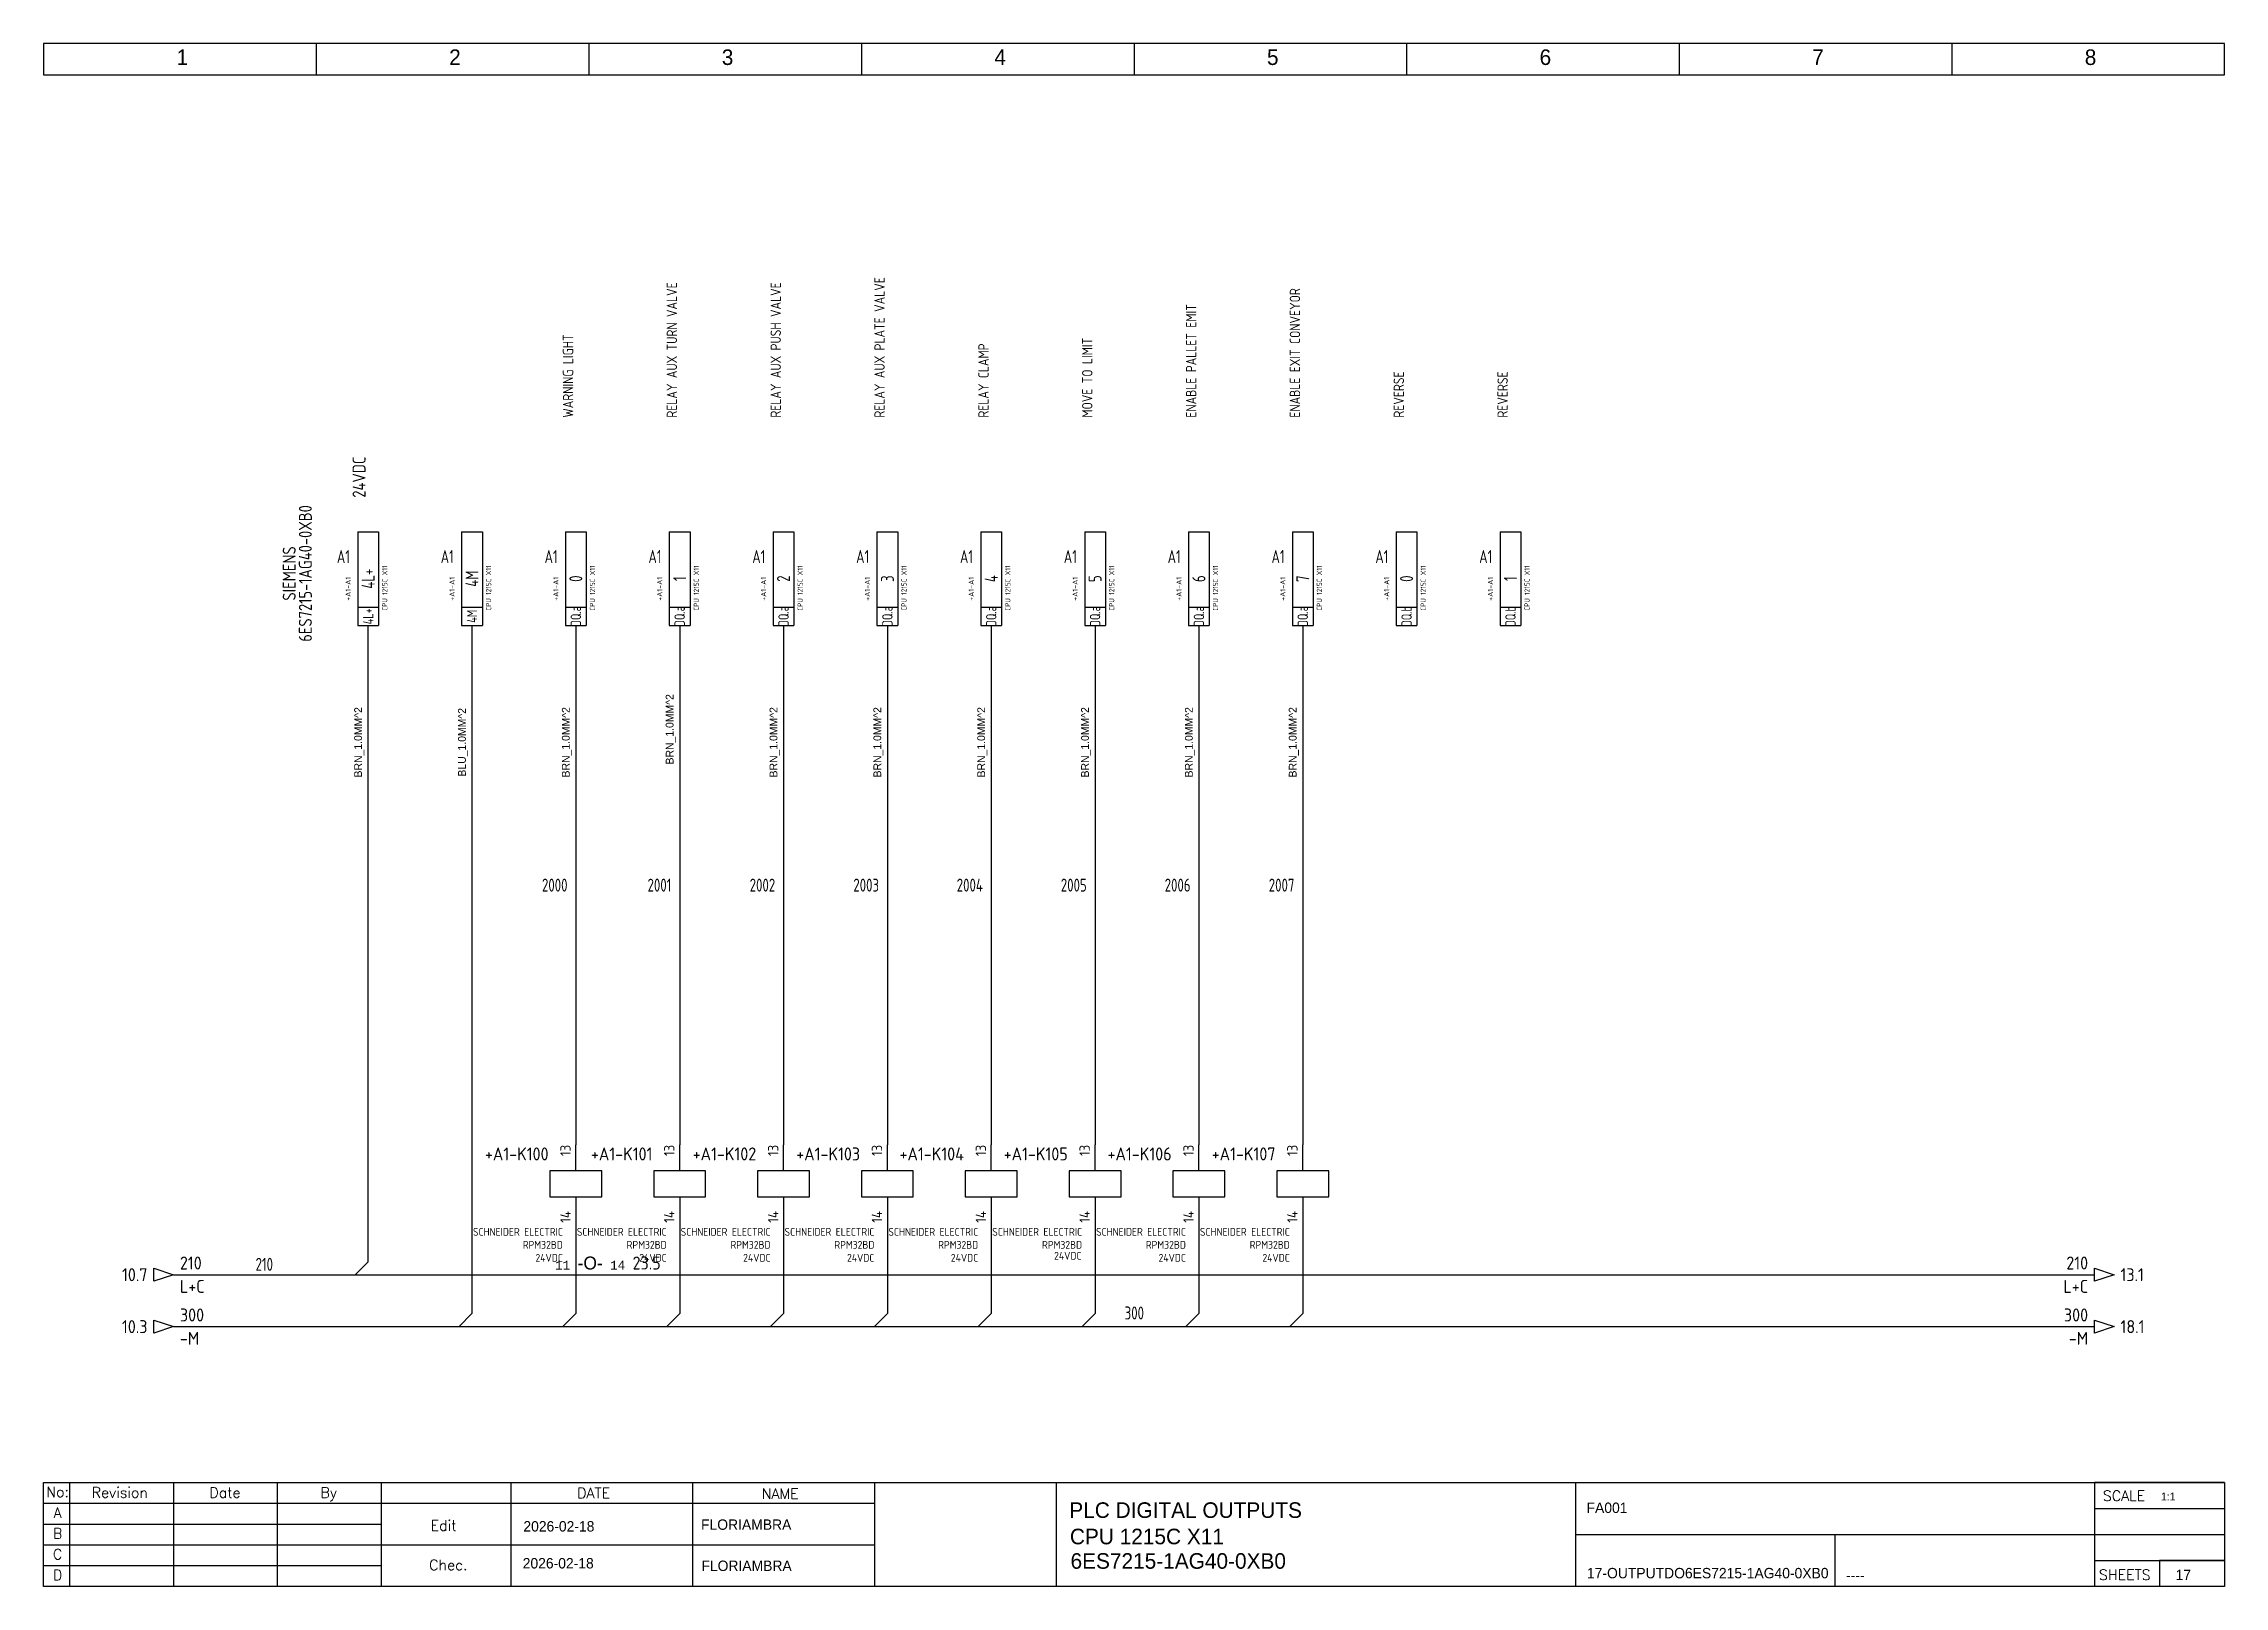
# Model space of a CAD drawing. Header units: millimetres. Extents: x 0 to 420, y 0 to 297.
import ezdxf
from ezdxf.enums import TextEntityAlignment as Align

# ---------------------------------------------------------------- set-up
doc = ezdxf.new("R2010")
doc.units = ezdxf.units.MM
doc.header["$LTSCALE"] = 6
for name, color, linetype in [('025', 1, 'Continuous'), ('05', 6, 'Continuous'), ('BLU_1.0mm^2', 5, 'Continuous'), ('BRN_1.0mm^2', 14, 'Continuous'), ('DESC', 1, 'Continuous'), ('DESCCHILD', 20, 'Continuous'), ('LOC', 8, 'Continuous'), ('MISC', 2, 'Continuous'), ('RED_2.5mm^2', 1, 'Continuous'), ('SYMS', 7, 'Continuous'), ('TAGS', 51, 'Continuous'), ('TERMS', 4, 'Continuous'), ('WIRENO', 70, 'Continuous'), ('WIREREF', 61, 'Continuous'), ('WIREREF_DEST', 61, 'Continuous'), ('XREF', 7, 'Continuous')]:
    doc.layers.add(name, color=color, linetype=linetype)
doc.styles.add('WD', font='romans.shx')
doc.styles.add('WD_IEC', font='ISOCP2.shx', dxfattribs={"width": 0.9, "height": 4})

# ---------------------------------------------------------------- blocks, each defined once
blk = doc.blocks.new('IEC_tblock_a3_floriambra')
at = {"layer": '05'}
for p, q in [((-840, 0), (-840, 20)), ((-840, 0), (-840, 20)), ((-840, 20), (-420, 20)), ((-835, 20), (-835, 0)), ((-815, 20), (-815, 0)), ((-795, 20), (-795, 0)), ((-775, 20), (-775, 0)), ((-750, 20), (-750, 0)), ((-715, 20), (-715, 0)), ((-680, 20), (-680, 0)), ((-645, 20), (-645, 0)), ((-545, 20), (-545, 0)), ((-420, 20), (-445, 20)), ((-445, 20), (-445, 0)), ((-445, 20), (-445, 15)), ((-420, 20), (-420, 0)), ((-840, 16), (-775, 16)), ((-775, 16), (-680, 16)), ((-445, 15), (-420, 15)), ((-840, 12), (-775, 12)), ((-545, 10), (-445, 10)), ((-495, 10), (-495, 0)), ((-445, 10), (-420, 10)), ((-840, 8), (-775, 8)), ((-775, 8), (-680, 8)), ((-445, 5), (-420, 5)), ((-420, 5), (-432.5, 5)), ((-432.5, 5), (-432.5, 0)), ((-840, 4), (-775, 4)), ((-420, 0), (-840, 0))]:
    blk.add_line(p, q, dxfattribs=at)
at = {"flags": 4}
for tag, p, height in [('SCALA', (-432.21, 16.54), 1.5), ('AUTHOR', (-713.38, 10.89), 2), ('DESCRIPT_PROYECT', (-642.46, 13.18), 3), ('CODIGO_PROYECT', (-542.84, 14.13), 2), ('INSTALACION', (-441.74, 11.01), 2), ('FECHA_CREA', (-747.6, 10.56), 2), ('DESCRIPCION_1', (-642.34, 8.1), 3), ('LOCALIZACION', (-441.61, 6.6), 2), ('FECHA_EDIT', (-747.73, 3.45), 2), ('REVISADO', (-713.31, 2.96), 2), ('DESCRIPCION_2', (-642.22, 3.39), 3), ('ARCHIVO', (-542.76, 1.55), 2), ('COMENTARIO', (-492.87, 1.14), 2), ('PAG', (-429.4, 1.2), 2)]:
    blk.add_attdef(tag, p, '', height=height, dxfattribs=at)
at = {"layer": '025', "style": 'WD'}
for s, p in [('No:', (-837.31, 17.19)), ('Revision', (-825.33, 17.07)), ('Date', (-805.08, 17.05)), ('By', (-785.09, 17.06)), ('NAME', (-698.14, 16.82)), ('SCALE', (-439.33, 16.45)), ('A', (-837.31, 13.19)), ('B', (-837.31, 9.19)), ('C', (-837.31, 5.19)), ('D', (-837.31, 1.19))]:
    blk.add_text(s, height=2, dxfattribs=at).set_placement(p, align=Align.CENTER)
for s, p in [('DATE', (-737.24, 16.98)), ('Edit', (-765.46, 10.72)), ('Chec.', (-765.74, 3.12)), ('SHEETS', (-444.15, 1.23))]:
    blk.add_text(s, height=2, dxfattribs=at).set_placement(p)
blk = doc.blocks.new('PLCIOO3V')
for p, q in [((-2, 18), (-2, 0)), ((-2, 18), (2, 18)), ((2, 18), (2, 0)), ((-2, 3.5), (2, 3.5)), ((-2, 0), (2, 0))]:
    blk.add_line(p, q)
at = {"style": 'WD_IEC', "width": 0.9}
blk.add_attdef('TERMDESC01L', text='', height=2, rotation=90, dxfattribs=at).set_placement((2.25, 42.5), align=Align.TOP_RIGHT)
at = {"style": 'WD_IEC'}
for tag, height, width, p in [('MFG', 2.5, 0.8, (-7, 32.5)), ('DESC', 2.5, 0.8, (-4, 32.5)), ('DESCA01', 2.5, 0.9, (-0.5, 32.5)), ('DESCB01', 2.5, 0.9, (2.5, 32.5)), ('DESCD01', 2.5, 0.9, (5.77, 32.5)), ('DESCE01', 2.5, 0.9, (8.77, 32.5)), ('CAT', 2.5, 0.9, (-7, 25.5)), ('DESCC01', 1, 0.9, (3.7, 11.55))]:
    blk.add_attdef(tag, text='', height=height, rotation=90, dxfattribs=dict(at, width=width)).set_placement(p, align=Align.RIGHT)
at = {"style": 'WD_IEC', "width": 0.8}
for tag, p in [('INST', (-3.5, 15.5)), ('LOC', (-3.5, 12))]:
    blk.add_attdef(tag, text='', height=2.5, dxfattribs=at).set_placement(p, align=Align.RIGHT)
at = {"style": 'WD_IEC', "width": 0.9}
blk.add_attdef('LINE1', text='', height=2.5, rotation=90, dxfattribs=at).set_placement((-13.95, 10), align=Align.CENTER)
blk.add_attdef('LINE2', text='', height=2.5, rotation=90, dxfattribs=at).set_placement((-13.34, 10), align=Align.TOP_CENTER)
at = {"style": 'WD_IEC', "width": 0.8}
for tag, height, p in [('TAGA01', 2.5, (0, 9)), ('TERM01L', 2, (0, 1.75))]:
    blk.add_attdef(tag, text='', height=height, rotation=90, dxfattribs=at).set_placement(p, align=Align.MIDDLE)
at = {"style": 'WD_IEC'}
blk.add_attdef('TAG1', text='', height=1, rotation=90, dxfattribs=at).set_placement((-3.34, 9.36), align=Align.RIGHT)
at = {"linetype": 'Continuous', "style": 'WD_IEC', "flags": 9}
for tag, p in [('ASSYCODE', (-2.39, 7.82)), ('FAMILY', (-2.39, 1.32))]:
    blk.add_attdef(tag, text='', height=0.16, rotation=90, dxfattribs=at).set_placement(p, align=Align.CENTER)
at = {"style": 'WD_IEC', "flags": 1}
blk.add_attdef('X8TERM01L', (0, 0), '', height=0.16, rotation=90, dxfattribs=at)
blk = doc.blocks.new('HT0_412')
for p, q in [((0, 2.5), (-2.5, 0)), ((-2.5, 0), (2.5, 0))]:
    blk.add_line(p, q)
at = {"style": 'WD_IEC', "flags": 1}
for tag, p in [('X4TERM01', (-2.5, 0)), ('WDWSEQ', (-2.1, 1.03)), ('X2TERM01', (0, 2.5)), ('X1TERM01', (2.5, 0))]:
    blk.add_attdef(tag, p, '', height=0.4, dxfattribs=at)
blk = doc.blocks.new('HA1D3')
blk.add_lwpolyline([(0, 0), (-3.75, -1.25), (-3.75, 1.25)], close=True)
at = {"style": 'WD_IEC'}
blk.add_attdef('XREF', text='', height=2.5, dxfattribs=at).set_placement((-5, 0), align=Align.MIDDLE_RIGHT)
at = {"style": 'WD_IEC', "flags": 1}
blk.add_attdef('SIGCODE', text='', height=1, dxfattribs=at).set_placement((-2.5, 1.8), align=Align.RIGHT)
at = {"style": 'WD_IEC'}
for tag, p, height, flags in [('X1TERM01', (0, 0), 0.32, 1), ('WIRENO', (1.25, 1), 2.5, 8)]:
    blk.add_attdef(tag, p, '', height=height, dxfattribs=dict(at, flags=flags))
blk.add_attdef('DESC1', text='', height=2.5, dxfattribs=at).set_placement((1.25, -1), align=Align.TOP_LEFT)
blk = doc.blocks.new('WD_WNH')
at = {"linetype": 'Continuous', "style": 'WD_IEC', "width": 0.8}
blk.add_attdef('WIRENO', text='', height=2.5, dxfattribs=at).set_placement((0, 0.75), align=Align.CENTER)
at = {"style": 'WD_IEC', "flags": 1}
for tag, p in [('W08USER', (0, 0.375)), ('W04USER', (0, 0.875)), ('W05USER', (0, 0.75)), ('W09USER', (0, 0.25)), ('W03USER', (0, 1)), ('W06USER', (0, 0.625)), ('W07USER', (0, 0.5)), ('W02USER', (0, 1.125)), ('W01USER', (0, 1.25)), ('W10USER', (0, 0.125))]:
    blk.add_attdef(tag, text='', height=0.08, dxfattribs=at).set_placement(p, align=Align.CENTER)
blk = doc.blocks.new('HA1S1')
blk.add_lwpolyline([(0, 1.25), (3.75, 0), (0, -1.25)], close=True)
at = {"style": 'WD_IEC'}
for tag, height, flags, p in [('WIRENO', 2.5, 8, (-1.25, 1)), ('SIGCODE', 1, 1, (5, 1.8))]:
    blk.add_attdef(tag, text='', height=height, dxfattribs=dict(at, flags=flags)).set_placement(p, align=Align.RIGHT)
at = {"style": 'WD_IEC', "flags": 1}
blk.add_attdef('X4TERM01', (0, 0), '', height=0.32, dxfattribs=at)
at = {"style": 'WD_IEC'}
blk.add_attdef('XREF', text='', height=2.5, dxfattribs=at).set_placement((5, 0), align=Align.MIDDLE_LEFT)
blk.add_attdef('DESC1', text='', height=2.5, dxfattribs=at).set_placement((-1.25, -1), align=Align.TOP_RIGHT)
blk = doc.blocks.new('VCR1')
for p, q in [((0, 2.5), (0, 7.5)), ((0, -2.5), (0, -7.5))]:
    blk.add_line(p, q)
blk.add_lwpolyline([(-5, 2.5), (-5, -2.5), (5, -2.5), (5, 2.5)], close=True)
at = {"style": 'WD_IEC'}
for tag, p in [('INST', (-5.25, 11.5)), ('LOC', (-5.25, 8)), ('TAG1', (-5.25, 4.5)), ('DESC2', (-5.25, -10.35)), ('DESC1', (-5.25, -6.85)), ('DESC3', (-5.25, -13.85))]:
    blk.add_attdef(tag, text='', height=2.5, dxfattribs=at).set_placement(p, align=Align.RIGHT)
blk.add_attdef('TERM01', text='', height=2, rotation=90, dxfattribs=at).set_placement((-1, 7.5), align=Align.RIGHT)
at = {"style": 'WD_IEC', "flags": 1}
for tag, p, height in [('X2TERM01', (0, 7.5), 0.32), ('X4LINK', (-5, 0), 0.32), ('X1LINK', (5, 0), 0.32), ('ASSYCODE', (1, -4), 1), ('X8TERM02', (0, -7.5), 0.32), ('FAMILY', (1, -5.5), 1), ('CATDESC', (1, -7), 1)]:
    blk.add_attdef(tag, p, '', height=height, dxfattribs=at)
at = {"style": 'WD_IEC', "flags": 9}
for tag, p in [('MFG', (-6, 1)), ('CAT', (-6, -1.5))]:
    blk.add_attdef(tag, text='', height=1.5, dxfattribs=at).set_placement(p, align=Align.RIGHT)
at = {"style": 'WD_IEC'}
blk.add_attdef('TERM02', (-1, -7.5), '', height=2, rotation=90, dxfattribs=at)
at = {"lineweight": 9, "style": 'WD_IEC'}
for tag, p in [('NO', (-5.5, -16.5)), ('NC', (-5.5, -20))]:
    blk.add_attdef(tag, text='', height=2.5, dxfattribs=at).set_placement(p, align=Align.TOP_RIGHT)
for tag, p in [('XREFNO', (-4, -16.5)), ('XREFNC', (-4, -20))]:
    blk.add_attdef(tag, text='', height=2.5, dxfattribs=at).set_placement(p, align=Align.TOP_LEFT)
blk = doc.blocks.new('WD_WNV')
at = {"linetype": 'Continuous', "style": 'WD_IEC', "width": 0.8}
blk.add_attdef('WIRENO', text='', height=2.5, dxfattribs=at).set_placement((-1.6, 0), align=Align.MIDDLE_RIGHT)
at = {"style": 'WD_IEC', "flags": 1}
for tag, p in [('W08USER', (-1, 0.375)), ('W04USER', (-1, 0.875)), ('W05USER', (-1, 0.75)), ('W09USER', (-1, 0.25)), ('W03USER', (-1, 1)), ('W06USER', (-1, 0.625)), ('W07USER', (-1, 0.5)), ('W02USER', (-1, 1.125)), ('W01USER', (-1, 1.25)), ('W10USER', (-1, 0.125))]:
    blk.add_attdef(tag, text='', height=0.08, dxfattribs=at).set_placement(p, align=Align.CENTER)

msp = doc.modelspace()

# ---------------------------------------------------------------- linework, layer by layer
at = {"layer": '05'}
for p, q in [((0, 297), (0, 291)), ((420, 297), (0, 297)), ((52.5, 297), (52.5, 291)), ((105, 297), (105, 291)), ((157.5, 297), (157.5, 291)), ((210, 297), (210, 291)), ((262.5, 297), (262.5, 291)), ((315, 297), (315, 291)), ((367.5, 297), (367.5, 291)), ((420, 291), (420, 297)), ((0, 291), (420, 291))]:
    msp.add_line(p, q, dxfattribs=at)
at = {"layer": 'BLU_1.0mm^2'}
for p, q in [((82.5, 185), (82.5, 52.5)), ((102.5, 70), (102.5, 52.5)), ((122.5, 70), (122.5, 52.5)), ((142.5, 70), (142.5, 52.5)), ((162.5, 70), (162.5, 52.5)), ((182.5, 70), (182.5, 52.5)), ((202.5, 70), (202.5, 52.5)), ((222.5, 70), (222.5, 52.5)), ((242.5, 70), (242.5, 52.5)), ((25, 50), (80, 50)), ((85, 50), (100, 50)), ((105, 50), (120, 50)), ((125, 50), (140, 50)), ((145, 50), (160, 50)), ((165, 50), (180, 50)), ((185, 50), (200, 50)), ((205, 50), (220, 50)), ((225, 50), (240, 50)), ((245, 50), (395, 50))]:
    msp.add_line(p, q, dxfattribs=at)
at = {"layer": 'BRN_1.0mm^2'}
for p, q in [((62.5, 62.5), (62.5, 185)), ((102.5, 185), (102.5, 85)), ((122.5, 185), (122.5, 85)), ((142.5, 185), (142.5, 85)), ((162.5, 185), (162.5, 85)), ((182.5, 185), (182.5, 85)), ((202.5, 185), (202.5, 85)), ((222.5, 185), (222.5, 85)), ((242.5, 185), (242.5, 85)), ((25, 60), (60, 60)), ((65, 60), (395, 60))]:
    msp.add_line(p, q, dxfattribs=at)

# ---------------------------------------------------------------- block references
ref = msp.add_blockref('IEC_tblock_a3_floriambra', (840, 0))
ref.add_attrib('FECHA_EDIT', '2026-02-18', (92.27, 3.45), dxfattribs={"height": 2})
ref.add_attrib('FECHA_CREA', '2026-02-18', (92.4, 10.56), dxfattribs={"height": 2})
ref.add_attrib('REVISADO', 'FLORIAMBRA', (126.69, 2.96), dxfattribs={"height": 2})
ref.add_attrib('AUTHOR', 'FLORIAMBRA', (126.62, 10.89), dxfattribs={"height": 2})
ref.add_attrib('DESCRIPCION_2', '6ES7215-1AG40-0XB0', (197.78, 3.39), dxfattribs={"height": 3})
ref.add_attrib('DESCRIPCION_1', 'CPU 1215C X11', (197.66, 8.1), dxfattribs={"height": 3})
ref.add_attrib('DESCRIPT_PROYECT', 'PLC DIGITAL OUTPUTS', (197.54, 13.18), dxfattribs={"height": 3})
ref.add_attrib('CODIGO_PROYECT', 'FA001', (297.16, 14.13), dxfattribs={"height": 2})
ref.add_attrib('ARCHIVO', '17-OUTPUTDO6ES7215-1AG40-0XB0', (297.24, 1.55), dxfattribs={"height": 2})
ref.add_attrib('COMENTARIO', '----', (347.13, 1.14), dxfattribs={"height": 2})
ref.add_attrib('PAG', '17', (410.6, 1.2), dxfattribs={"height": 2})
ref.add_attrib('SCALA', '1:1', (407.79, 16.54), dxfattribs={"height": 1.5})
at = {"layer": 'BLU_1.0mm^2'}
for p in [(82.5, 50), (102.5, 50), (122.5, 50), (142.5, 50), (162.5, 50), (182.5, 50), (202.5, 50), (222.5, 50), (242.5, 50)]:
    msp.add_blockref('HT0_412', p, dxfattribs=at)
at = {"layer": 'RED_2.5mm^2'}
msp.add_blockref('HT0_412', (62.5, 60), dxfattribs=at)
at = {"layer": 'SYMS'}
ref = msp.add_blockref('PLCIOO3V', (62.5, 185), dxfattribs=at)
ref.add_attrib('TERM01L', '4L+', dxfattribs={"layer": 'TERMS', "height": 2, "rotation": 90, "style": 'WD_IEC', "width": 0.8}).set_placement((62.5, 186.75), align=Align.MIDDLE)
ref.add_attrib('DESCC01', ' CPU 1215C X11', dxfattribs={"layer": 'DESC', "height": 1, "rotation": 90, "style": 'WD_IEC', "width": 0.9}).set_placement((66.2, 196.55), align=Align.RIGHT)
ref.add_attrib('LOC', 'A1', dxfattribs={"layer": 'LOC', "height": 2.5, "style": 'WD_IEC', "width": 0.8}).set_placement((59, 197), align=Align.RIGHT)
ref.add_attrib('LINE2', '6ES7215-1AG40-0XB0', dxfattribs={"layer": 'MISC', "height": 2.5, "rotation": 90, "style": 'WD_IEC', "width": 0.9}).set_placement((49.16, 195), align=Align.TOP_CENTER)
ref.add_attrib('LINE1', 'SIEMENS', dxfattribs={"layer": 'MISC', "height": 2.5, "rotation": 90, "style": 'WD_IEC', "width": 0.9}).set_placement((48.55, 195), align=Align.CENTER)
ref.add_attrib('DESCA01', '24VDC', dxfattribs={"layer": 'DESC', "height": 2.5, "rotation": 90, "style": 'WD_IEC', "width": 0.9}).set_placement((62, 217.5), align=Align.RIGHT)
ref.add_attrib('TAGA01', '4L+', dxfattribs={"layer": 'TAGS', "height": 2.5, "rotation": 90, "style": 'WD_IEC', "width": 0.8}).set_placement((62.5, 194), align=Align.MIDDLE)
ref.add_attrib('TAG1', '+A1-A1', dxfattribs={"layer": 'TAGS', "height": 1, "rotation": 90, "style": 'WD_IEC'}).set_placement((59.16, 194.36), align=Align.RIGHT)
ref = msp.add_blockref('PLCIOO3V', (82.5, 185), dxfattribs=at)
ref.add_attrib('TERM01L', '4M', dxfattribs={"layer": 'TERMS', "height": 2, "rotation": 90, "style": 'WD_IEC', "width": 0.8}).set_placement((82.5, 186.75), align=Align.MIDDLE)
ref.add_attrib('DESCC01', ' CPU 1215C X11', dxfattribs={"layer": 'DESC', "height": 1, "rotation": 90, "style": 'WD_IEC', "width": 0.9}).set_placement((86.2, 196.55), align=Align.RIGHT)
ref.add_attrib('LOC', 'A1', dxfattribs={"layer": 'LOC', "height": 2.5, "style": 'WD_IEC', "width": 0.8}).set_placement((79, 197), align=Align.RIGHT)
ref.add_attrib('TAGA01', '4M', dxfattribs={"layer": 'TAGS', "height": 2.5, "rotation": 90, "style": 'WD_IEC', "width": 0.8}).set_placement((82.5, 194), align=Align.MIDDLE)
ref.add_attrib('TAG1', '+A1-A1', dxfattribs={"layer": 'TAGS', "height": 1, "rotation": 90, "style": 'WD_IEC'}).set_placement((79.16, 194.36), align=Align.RIGHT)
ref = msp.add_blockref('PLCIOO3V', (102.5, 185), dxfattribs=at)
ref.add_attrib('TERM01L', 'DQ.a', dxfattribs={"layer": 'TERMS', "height": 2, "rotation": 90, "style": 'WD_IEC', "width": 0.8}).set_placement((102.5, 186.75), align=Align.MIDDLE)
ref.add_attrib('DESCC01', ' CPU 1215C X11', dxfattribs={"layer": 'DESC', "height": 1, "rotation": 90, "style": 'WD_IEC', "width": 0.9}).set_placement((106.2, 196.55), align=Align.RIGHT)
ref.add_attrib('LOC', 'A1', dxfattribs={"layer": 'LOC', "height": 2.5, "style": 'WD_IEC', "width": 0.8}).set_placement((99, 197), align=Align.RIGHT)
ref.add_attrib('TAGA01', '0', dxfattribs={"layer": 'TAGS', "height": 2.5, "rotation": 90, "style": 'WD_IEC', "width": 0.8}).set_placement((102.5, 194), align=Align.MIDDLE)
ref.add_attrib('TAG1', '+A1-A1', dxfattribs={"layer": 'TAGS', "height": 1, "rotation": 90, "style": 'WD_IEC'}).set_placement((99.16, 194.36), align=Align.RIGHT)
ref = msp.add_blockref('PLCIOO3V', (122.5, 185), dxfattribs=at)
ref.add_attrib('TERM01L', 'DQ.a', dxfattribs={"layer": 'TERMS', "height": 2, "rotation": 90, "style": 'WD_IEC', "width": 0.8}).set_placement((122.5, 186.75), align=Align.MIDDLE)
ref.add_attrib('DESCC01', ' CPU 1215C X11', dxfattribs={"layer": 'DESC', "height": 1, "rotation": 90, "style": 'WD_IEC', "width": 0.9}).set_placement((126.2, 196.55), align=Align.RIGHT)
ref.add_attrib('LOC', 'A1', dxfattribs={"layer": 'LOC', "height": 2.5, "style": 'WD_IEC', "width": 0.8}).set_placement((119, 197), align=Align.RIGHT)
ref.add_attrib('TAGA01', '1', dxfattribs={"layer": 'TAGS', "height": 2.5, "rotation": 90, "style": 'WD_IEC', "width": 0.8}).set_placement((122.5, 194), align=Align.MIDDLE)
ref.add_attrib('TAG1', '+A1-A1', dxfattribs={"layer": 'TAGS', "height": 1, "rotation": 90, "style": 'WD_IEC'}).set_placement((119.16, 194.36), align=Align.RIGHT)
ref = msp.add_blockref('PLCIOO3V', (142.5, 185), dxfattribs=at)
ref.add_attrib('TERM01L', 'DQ.a', dxfattribs={"layer": 'TERMS', "height": 2, "rotation": 90, "style": 'WD_IEC', "width": 0.8}).set_placement((142.5, 186.75), align=Align.MIDDLE)
ref.add_attrib('DESCC01', ' CPU 1215C X11', dxfattribs={"layer": 'DESC', "height": 1, "rotation": 90, "style": 'WD_IEC', "width": 0.9}).set_placement((146.2, 196.55), align=Align.RIGHT)
ref.add_attrib('LOC', 'A1', dxfattribs={"layer": 'LOC', "height": 2.5, "style": 'WD_IEC', "width": 0.8}).set_placement((139, 197), align=Align.RIGHT)
ref.add_attrib('TAGA01', '2', dxfattribs={"layer": 'TAGS', "height": 2.5, "rotation": 90, "style": 'WD_IEC', "width": 0.8}).set_placement((142.5, 194), align=Align.MIDDLE)
ref.add_attrib('TAG1', '+A1-A1', dxfattribs={"layer": 'TAGS', "height": 1, "rotation": 90, "style": 'WD_IEC'}).set_placement((139.16, 194.36), align=Align.RIGHT)
ref = msp.add_blockref('PLCIOO3V', (162.5, 185), dxfattribs=at)
ref.add_attrib('TERM01L', 'DQ.a', dxfattribs={"layer": 'TERMS', "height": 2, "rotation": 90, "style": 'WD_IEC', "width": 0.8}).set_placement((162.5, 186.75), align=Align.MIDDLE)
ref.add_attrib('DESCC01', ' CPU 1215C X11', dxfattribs={"layer": 'DESC', "height": 1, "rotation": 90, "style": 'WD_IEC', "width": 0.9}).set_placement((166.2, 196.55), align=Align.RIGHT)
ref.add_attrib('LOC', 'A1', dxfattribs={"layer": 'LOC', "height": 2.5, "style": 'WD_IEC', "width": 0.8}).set_placement((159, 197), align=Align.RIGHT)
ref.add_attrib('TAGA01', '3', dxfattribs={"layer": 'TAGS', "height": 2.5, "rotation": 90, "style": 'WD_IEC', "width": 0.8}).set_placement((162.5, 194), align=Align.MIDDLE)
ref.add_attrib('TAG1', '+A1-A1', dxfattribs={"layer": 'TAGS', "height": 1, "rotation": 90, "style": 'WD_IEC'}).set_placement((159.16, 194.36), align=Align.RIGHT)
ref = msp.add_blockref('PLCIOO3V', (182.5, 185), dxfattribs=at)
ref.add_attrib('TERM01L', 'DQ.a', dxfattribs={"layer": 'TERMS', "height": 2, "rotation": 90, "style": 'WD_IEC', "width": 0.8}).set_placement((182.5, 186.75), align=Align.MIDDLE)
ref.add_attrib('DESCC01', ' CPU 1215C X11', dxfattribs={"layer": 'DESC', "height": 1, "rotation": 90, "style": 'WD_IEC', "width": 0.9}).set_placement((186.2, 196.55), align=Align.RIGHT)
ref.add_attrib('LOC', 'A1', dxfattribs={"layer": 'LOC', "height": 2.5, "style": 'WD_IEC', "width": 0.8}).set_placement((179, 197), align=Align.RIGHT)
ref.add_attrib('TAGA01', '4', dxfattribs={"layer": 'TAGS', "height": 2.5, "rotation": 90, "style": 'WD_IEC', "width": 0.8}).set_placement((182.5, 194), align=Align.MIDDLE)
ref.add_attrib('TAG1', '+A1-A1', dxfattribs={"layer": 'TAGS', "height": 1, "rotation": 90, "style": 'WD_IEC'}).set_placement((179.16, 194.36), align=Align.RIGHT)
ref = msp.add_blockref('PLCIOO3V', (202.5, 185), dxfattribs=at)
ref.add_attrib('TERM01L', 'DQ.a', dxfattribs={"layer": 'TERMS', "height": 2, "rotation": 90, "style": 'WD_IEC', "width": 0.8}).set_placement((202.5, 186.75), align=Align.MIDDLE)
ref.add_attrib('DESCC01', ' CPU 1215C X11', dxfattribs={"layer": 'DESC', "height": 1, "rotation": 90, "style": 'WD_IEC', "width": 0.9}).set_placement((206.2, 196.55), align=Align.RIGHT)
ref.add_attrib('LOC', 'A1', dxfattribs={"layer": 'LOC', "height": 2.5, "style": 'WD_IEC', "width": 0.8}).set_placement((199, 197), align=Align.RIGHT)
ref.add_attrib('TAGA01', '5', dxfattribs={"layer": 'TAGS', "height": 2.5, "rotation": 90, "style": 'WD_IEC', "width": 0.8}).set_placement((202.5, 194), align=Align.MIDDLE)
ref.add_attrib('TAG1', '+A1-A1', dxfattribs={"layer": 'TAGS', "height": 1, "rotation": 90, "style": 'WD_IEC'}).set_placement((199.16, 194.36), align=Align.RIGHT)
ref = msp.add_blockref('PLCIOO3V', (222.5, 185), dxfattribs=at)
ref.add_attrib('TERM01L', 'DQ.a', dxfattribs={"layer": 'TERMS', "height": 2, "rotation": 90, "style": 'WD_IEC', "width": 0.8}).set_placement((222.5, 186.75), align=Align.MIDDLE)
ref.add_attrib('DESCC01', ' CPU 1215C X11', dxfattribs={"layer": 'DESC', "height": 1, "rotation": 90, "style": 'WD_IEC', "width": 0.9}).set_placement((226.2, 196.55), align=Align.RIGHT)
ref.add_attrib('LOC', 'A1', dxfattribs={"layer": 'LOC', "height": 2.5, "style": 'WD_IEC', "width": 0.8}).set_placement((219, 197), align=Align.RIGHT)
ref.add_attrib('TAGA01', '6', dxfattribs={"layer": 'TAGS', "height": 2.5, "rotation": 90, "style": 'WD_IEC', "width": 0.8}).set_placement((222.5, 194), align=Align.MIDDLE)
ref.add_attrib('TAG1', '+A1-A1', dxfattribs={"layer": 'TAGS', "height": 1, "rotation": 90, "style": 'WD_IEC'}).set_placement((219.16, 194.36), align=Align.RIGHT)
ref = msp.add_blockref('PLCIOO3V', (242.5, 185), dxfattribs=at)
ref.add_attrib('TERM01L', 'DQ.a', dxfattribs={"layer": 'TERMS', "height": 2, "rotation": 90, "style": 'WD_IEC', "width": 0.8}).set_placement((242.5, 186.75), align=Align.MIDDLE)
ref.add_attrib('DESCC01', ' CPU 1215C X11', dxfattribs={"layer": 'DESC', "height": 1, "rotation": 90, "style": 'WD_IEC', "width": 0.9}).set_placement((246.2, 196.55), align=Align.RIGHT)
ref.add_attrib('LOC', 'A1', dxfattribs={"layer": 'LOC', "height": 2.5, "style": 'WD_IEC', "width": 0.8}).set_placement((239, 197), align=Align.RIGHT)
ref.add_attrib('TAGA01', '7', dxfattribs={"layer": 'TAGS', "height": 2.5, "rotation": 90, "style": 'WD_IEC', "width": 0.8}).set_placement((242.5, 194), align=Align.MIDDLE)
ref.add_attrib('TAG1', '+A1-A1', dxfattribs={"layer": 'TAGS', "height": 1, "rotation": 90, "style": 'WD_IEC'}).set_placement((239.16, 194.36), align=Align.RIGHT)
ref = msp.add_blockref('PLCIOO3V', (262.5, 185), dxfattribs=at)
ref.add_attrib('TERM01L', 'DQ.b', dxfattribs={"layer": 'TERMS', "height": 2, "rotation": 90, "style": 'WD_IEC', "width": 0.8}).set_placement((262.5, 186.75), align=Align.MIDDLE)
ref.add_attrib('DESCC01', ' CPU 1215C X11', dxfattribs={"layer": 'DESC', "height": 1, "rotation": 90, "style": 'WD_IEC', "width": 0.9}).set_placement((266.2, 196.55), align=Align.RIGHT)
ref.add_attrib('LOC', 'A1', dxfattribs={"layer": 'LOC', "height": 2.5, "style": 'WD_IEC', "width": 0.8}).set_placement((259, 197), align=Align.RIGHT)
ref.add_attrib('TAGA01', '0', dxfattribs={"layer": 'TAGS', "height": 2.5, "rotation": 90, "style": 'WD_IEC', "width": 0.8}).set_placement((262.5, 194), align=Align.MIDDLE)
ref.add_attrib('TAG1', '+A1-A1', dxfattribs={"layer": 'TAGS', "height": 1, "rotation": 90, "style": 'WD_IEC'}).set_placement((259.16, 194.36), align=Align.RIGHT)
ref = msp.add_blockref('PLCIOO3V', (282.5, 185), dxfattribs=at)
ref.add_attrib('TERM01L', 'DQ.b', dxfattribs={"layer": 'TERMS', "height": 2, "rotation": 90, "style": 'WD_IEC', "width": 0.8}).set_placement((282.5, 186.75), align=Align.MIDDLE)
ref.add_attrib('DESCC01', ' CPU 1215C X11', dxfattribs={"layer": 'DESC', "height": 1, "rotation": 90, "style": 'WD_IEC', "width": 0.9}).set_placement((286.2, 196.55), align=Align.RIGHT)
ref.add_attrib('LOC', 'A1', dxfattribs={"layer": 'LOC', "height": 2.5, "style": 'WD_IEC', "width": 0.8}).set_placement((279, 197), align=Align.RIGHT)
ref.add_attrib('TAGA01', '1', dxfattribs={"layer": 'TAGS', "height": 2.5, "rotation": 90, "style": 'WD_IEC', "width": 0.8}).set_placement((282.5, 194), align=Align.MIDDLE)
ref.add_attrib('TAG1', '+A1-A1', dxfattribs={"layer": 'TAGS', "height": 1, "rotation": 90, "style": 'WD_IEC'}).set_placement((279.16, 194.36), align=Align.RIGHT)
ref = msp.add_blockref('VCR1', (102.5, 77.5), dxfattribs=at)
ref.add_attrib('TERM02', '14', (101.5, 70), dxfattribs={"layer": 'TERMS', "height": 2, "rotation": 90, "style": 'WD_IEC'})
ref.add_attrib('TERM01', '13', dxfattribs={"layer": 'TERMS', "height": 2, "rotation": 90, "style": 'WD_IEC'}).set_placement((101.5, 85), align=Align.RIGHT)
ref.add_attrib('DESC3', '24VDC', dxfattribs={"layer": 'DESC', "height": 1.5, "style": 'WD_IEC'}).set_placement((100, 62.5), align=Align.RIGHT)
ref.add_attrib('DESC2', 'RPM32BD', dxfattribs={"layer": 'DESC', "height": 1.5, "style": 'WD_IEC'}).set_placement((100, 65), align=Align.RIGHT)
ref.add_attrib('DESC1', 'SCHNEIDER ELECTRIC', dxfattribs={"layer": 'DESC', "height": 1.5, "style": 'WD_IEC'}).set_placement((100, 67.5), align=Align.RIGHT)
ref.add_attrib('TAG1', '+A1-K100', dxfattribs={"layer": 'TAGS', "height": 2.5, "style": 'WD_IEC'}).set_placement((97.25, 82), align=Align.RIGHT)
ref = msp.add_blockref('VCR1', (122.5, 77.5), dxfattribs=at)
ref.add_attrib('TERM02', '14', (121.5, 70), dxfattribs={"layer": 'TERMS', "height": 2, "rotation": 90, "style": 'WD_IEC'})
ref.add_attrib('TERM01', '13', dxfattribs={"layer": 'TERMS', "height": 2, "rotation": 90, "style": 'WD_IEC'}).set_placement((121.5, 85), align=Align.RIGHT)
ref.add_attrib('DESC3', '24VDC', dxfattribs={"layer": 'DESC', "height": 1.5, "style": 'WD_IEC'}).set_placement((120, 62.5), align=Align.RIGHT)
ref.add_attrib('DESC2', 'RPM32BD', dxfattribs={"layer": 'DESC', "height": 1.5, "style": 'WD_IEC'}).set_placement((120, 65), align=Align.RIGHT)
ref.add_attrib('DESC1', 'SCHNEIDER ELECTRIC', dxfattribs={"layer": 'DESC', "height": 1.5, "style": 'WD_IEC'}).set_placement((120, 67.5), align=Align.RIGHT)
ref.add_attrib('TAG1', '+A1-K101', dxfattribs={"layer": 'TAGS', "height": 2.5, "style": 'WD_IEC'}).set_placement((117.25, 82), align=Align.RIGHT)
ref = msp.add_blockref('VCR1', (142.5, 77.5), dxfattribs=at)
ref.add_attrib('TERM02', '14', (141.5, 70), dxfattribs={"layer": 'TERMS', "height": 2, "rotation": 90, "style": 'WD_IEC'})
ref.add_attrib('TERM01', '13', dxfattribs={"layer": 'TERMS', "height": 2, "rotation": 90, "style": 'WD_IEC'}).set_placement((141.5, 85), align=Align.RIGHT)
ref.add_attrib('DESC3', '24VDC', dxfattribs={"layer": 'DESC', "height": 1.5, "style": 'WD_IEC'}).set_placement((140, 62.5), align=Align.RIGHT)
ref.add_attrib('DESC2', 'RPM32BD', dxfattribs={"layer": 'DESC', "height": 1.5, "style": 'WD_IEC'}).set_placement((140, 65), align=Align.RIGHT)
ref.add_attrib('DESC1', 'SCHNEIDER ELECTRIC', dxfattribs={"layer": 'DESC', "height": 1.5, "style": 'WD_IEC'}).set_placement((140, 67.5), align=Align.RIGHT)
ref.add_attrib('TAG1', '+A1-K102', dxfattribs={"layer": 'TAGS', "height": 2.5, "style": 'WD_IEC'}).set_placement((137.25, 82), align=Align.RIGHT)
ref = msp.add_blockref('VCR1', (162.5, 77.5), dxfattribs=at)
ref.add_attrib('TERM02', '14', (161.5, 70), dxfattribs={"layer": 'TERMS', "height": 2, "rotation": 90, "style": 'WD_IEC'})
ref.add_attrib('TERM01', '13', dxfattribs={"layer": 'TERMS', "height": 2, "rotation": 90, "style": 'WD_IEC'}).set_placement((161.5, 85), align=Align.RIGHT)
ref.add_attrib('DESC3', '24VDC', dxfattribs={"layer": 'DESC', "height": 1.5, "style": 'WD_IEC'}).set_placement((160, 62.5), align=Align.RIGHT)
ref.add_attrib('DESC2', 'RPM32BD', dxfattribs={"layer": 'DESC', "height": 1.5, "style": 'WD_IEC'}).set_placement((160, 65), align=Align.RIGHT)
ref.add_attrib('DESC1', 'SCHNEIDER ELECTRIC', dxfattribs={"layer": 'DESC', "height": 1.5, "style": 'WD_IEC'}).set_placement((160, 67.5), align=Align.RIGHT)
ref.add_attrib('TAG1', '+A1-K103', dxfattribs={"layer": 'TAGS', "height": 2.5, "style": 'WD_IEC'}).set_placement((157.25, 82), align=Align.RIGHT)
ref = msp.add_blockref('VCR1', (182.5, 77.5), dxfattribs=at)
ref.add_attrib('TERM02', '14', (181.5, 70), dxfattribs={"layer": 'TERMS', "height": 2, "rotation": 90, "style": 'WD_IEC'})
ref.add_attrib('TERM01', '13', dxfattribs={"layer": 'TERMS', "height": 2, "rotation": 90, "style": 'WD_IEC'}).set_placement((181.5, 85), align=Align.RIGHT)
ref.add_attrib('DESC3', '24VDC', dxfattribs={"layer": 'DESC', "height": 1.5, "style": 'WD_IEC'}).set_placement((180, 62.5), align=Align.RIGHT)
ref.add_attrib('DESC2', 'RPM32BD', dxfattribs={"layer": 'DESC', "height": 1.5, "style": 'WD_IEC'}).set_placement((180, 65), align=Align.RIGHT)
ref.add_attrib('DESC1', 'SCHNEIDER ELECTRIC', dxfattribs={"layer": 'DESC', "height": 1.5, "style": 'WD_IEC'}).set_placement((180, 67.5), align=Align.RIGHT)
ref.add_attrib('TAG1', '+A1-K104', dxfattribs={"layer": 'TAGS', "height": 2.5, "style": 'WD_IEC'}).set_placement((177.25, 82), align=Align.RIGHT)
ref = msp.add_blockref('VCR1', (202.5, 77.5), dxfattribs=at)
ref.add_attrib('TERM02', '14', (201.5, 70), dxfattribs={"layer": 'TERMS', "height": 2, "rotation": 90, "style": 'WD_IEC'})
ref.add_attrib('TERM01', '13', dxfattribs={"layer": 'TERMS', "height": 2, "rotation": 90, "style": 'WD_IEC'}).set_placement((201.5, 85), align=Align.RIGHT)
ref.add_attrib('DESC3', '24VDC', dxfattribs={"layer": 'DESC', "height": 1.5, "style": 'WD_IEC'}).set_placement((197.25, 63.65), align=Align.MIDDLE)
ref.add_attrib('DESC2', 'RPM32BD', dxfattribs={"layer": 'DESC', "height": 1.5, "style": 'WD_IEC'}).set_placement((200, 65), align=Align.RIGHT)
ref.add_attrib('DESC1', 'SCHNEIDER ELECTRIC', dxfattribs={"layer": 'DESC', "height": 1.5, "style": 'WD_IEC'}).set_placement((200, 67.5), align=Align.RIGHT)
ref.add_attrib('TAG1', '+A1-K105', dxfattribs={"layer": 'TAGS', "height": 2.5, "style": 'WD_IEC'}).set_placement((197.25, 82), align=Align.RIGHT)
ref = msp.add_blockref('VCR1', (222.5, 77.5), dxfattribs=at)
ref.add_attrib('TERM02', '14', (221.5, 70), dxfattribs={"layer": 'TERMS', "height": 2, "rotation": 90, "style": 'WD_IEC'})
ref.add_attrib('TERM01', '13', dxfattribs={"layer": 'TERMS', "height": 2, "rotation": 90, "style": 'WD_IEC'}).set_placement((221.5, 85), align=Align.RIGHT)
ref.add_attrib('DESC3', '24VDC', dxfattribs={"layer": 'DESC', "height": 1.5, "style": 'WD_IEC'}).set_placement((220, 62.5), align=Align.RIGHT)
ref.add_attrib('DESC2', 'RPM32BD', dxfattribs={"layer": 'DESC', "height": 1.5, "style": 'WD_IEC'}).set_placement((220, 65), align=Align.RIGHT)
ref.add_attrib('DESC1', 'SCHNEIDER ELECTRIC', dxfattribs={"layer": 'DESC', "height": 1.5, "style": 'WD_IEC'}).set_placement((220, 67.5), align=Align.RIGHT)
ref.add_attrib('TAG1', '+A1-K106', dxfattribs={"layer": 'TAGS', "height": 2.5, "style": 'WD_IEC'}).set_placement((217.25, 82), align=Align.RIGHT)
ref = msp.add_blockref('VCR1', (242.5, 77.5), dxfattribs=at)
ref.add_attrib('TERM02', '14', (241.5, 70), dxfattribs={"layer": 'TERMS', "height": 2, "rotation": 90, "style": 'WD_IEC'})
ref.add_attrib('TERM01', '13', dxfattribs={"layer": 'TERMS', "height": 2, "rotation": 90, "style": 'WD_IEC'}).set_placement((241.5, 85), align=Align.RIGHT)
ref.add_attrib('DESC3', '24VDC', dxfattribs={"layer": 'DESC', "height": 1.5, "style": 'WD_IEC'}).set_placement((240, 62.5), align=Align.RIGHT)
ref.add_attrib('DESC2', 'RPM32BD', dxfattribs={"layer": 'DESC', "height": 1.5, "style": 'WD_IEC'}).set_placement((240, 65), align=Align.RIGHT)
ref.add_attrib('DESC1', 'SCHNEIDER ELECTRIC', dxfattribs={"layer": 'DESC', "height": 1.5, "style": 'WD_IEC'}).set_placement((240, 67.5), align=Align.RIGHT)
ref.add_attrib('TAG1', '+A1-K107', dxfattribs={"layer": 'TAGS', "height": 2.5, "style": 'WD_IEC'}).set_placement((237.25, 82), align=Align.RIGHT)
ref = msp.add_blockref('HA1D3', (25, 60), dxfattribs=at)
ref.add_attrib('XREF', '10.7', dxfattribs={"layer": 'XREF', "height": 2.5, "style": 'WD_IEC'}).set_placement((20, 60), align=Align.MIDDLE_RIGHT)
ref.add_attrib('DESC1', 'L+C', dxfattribs={"layer": 'DESC', "height": 2.5, "style": 'WD_IEC'}).set_placement((26.25, 59), align=Align.TOP_LEFT)
ref.add_attrib('WIRENO', '210', (26.25, 61), dxfattribs={"layer": 'WIREREF_DEST', "height": 2.5, "style": 'WD_IEC', "flags": 8})
ref = msp.add_blockref('HA1S1', (395, 60), dxfattribs=at)
ref.add_attrib('XREF', '13.1', dxfattribs={"layer": 'XREF', "height": 2.5, "style": 'WD_IEC'}).set_placement((400, 60), align=Align.MIDDLE_LEFT)
ref.add_attrib('DESC1', 'L+C', dxfattribs={"layer": 'DESC', "height": 2.5, "style": 'WD_IEC'}).set_placement((393.75, 59), align=Align.TOP_RIGHT)
ref.add_attrib('WIRENO', '210', dxfattribs={"layer": 'WIREREF', "height": 2.5, "style": 'WD_IEC', "flags": 8}).set_placement((393.75, 61), align=Align.RIGHT)
ref = msp.add_blockref('HA1D3', (25, 50), dxfattribs=at)
ref.add_attrib('XREF', '10.3', dxfattribs={"layer": 'XREF', "height": 2.5, "style": 'WD_IEC'}).set_placement((20, 50), align=Align.MIDDLE_RIGHT)
ref.add_attrib('DESC1', '-M', dxfattribs={"layer": 'DESC', "height": 2.5, "style": 'WD_IEC'}).set_placement((26.25, 49), align=Align.TOP_LEFT)
ref.add_attrib('WIRENO', '300', (26.25, 51), dxfattribs={"layer": 'WIREREF_DEST', "height": 2.5, "style": 'WD_IEC', "flags": 8})
ref = msp.add_blockref('HA1S1', (395, 50), dxfattribs=at)
ref.add_attrib('XREF', '18.1', dxfattribs={"layer": 'XREF', "height": 2.5, "style": 'WD_IEC'}).set_placement((400, 50), align=Align.MIDDLE_LEFT)
ref.add_attrib('DESC1', '-M', dxfattribs={"layer": 'DESC', "height": 2.5, "style": 'WD_IEC'}).set_placement((393.75, 49), align=Align.TOP_RIGHT)
ref.add_attrib('WIRENO', '300', dxfattribs={"layer": 'WIREREF', "height": 2.5, "style": 'WD_IEC', "flags": 8}).set_placement((393.75, 51), align=Align.RIGHT)
at = {"layer": 'WIRENO'}
ref = msp.add_blockref('WD_WNV', (102.5, 135), dxfattribs=at)
ref.add_attrib('WIRENO', '2000', dxfattribs={"linetype": 'Continuous', "height": 2.5, "style": 'WD_IEC', "width": 0.8}).set_placement((100.9, 135), align=Align.MIDDLE_RIGHT)
ref = msp.add_blockref('WD_WNV', (122.5, 135), dxfattribs=at)
ref.add_attrib('WIRENO', '2001', dxfattribs={"linetype": 'Continuous', "height": 2.5, "style": 'WD_IEC', "width": 0.8}).set_placement((120.9, 135), align=Align.MIDDLE_RIGHT)
ref = msp.add_blockref('WD_WNV', (142.5, 135), dxfattribs=at)
ref.add_attrib('WIRENO', '2002', dxfattribs={"linetype": 'Continuous', "height": 2.5, "style": 'WD_IEC', "width": 0.8}).set_placement((140.9, 135), align=Align.MIDDLE_RIGHT)
ref = msp.add_blockref('WD_WNV', (162.5, 135), dxfattribs=at)
ref.add_attrib('WIRENO', '2003', dxfattribs={"linetype": 'Continuous', "height": 2.5, "style": 'WD_IEC', "width": 0.8}).set_placement((160.9, 135), align=Align.MIDDLE_RIGHT)
ref = msp.add_blockref('WD_WNV', (182.5, 135), dxfattribs=at)
ref.add_attrib('WIRENO', '2004', dxfattribs={"linetype": 'Continuous', "height": 2.5, "style": 'WD_IEC', "width": 0.8}).set_placement((180.9, 135), align=Align.MIDDLE_RIGHT)
ref = msp.add_blockref('WD_WNV', (202.5, 135), dxfattribs=at)
ref.add_attrib('WIRENO', '2005', dxfattribs={"linetype": 'Continuous', "height": 2.5, "style": 'WD_IEC', "width": 0.8}).set_placement((200.9, 135), align=Align.MIDDLE_RIGHT)
ref = msp.add_blockref('WD_WNV', (222.5, 135), dxfattribs=at)
ref.add_attrib('WIRENO', '2006', dxfattribs={"linetype": 'Continuous', "height": 2.5, "style": 'WD_IEC', "width": 0.8}).set_placement((220.9, 135), align=Align.MIDDLE_RIGHT)
ref = msp.add_blockref('WD_WNV', (242.5, 135), dxfattribs=at)
ref.add_attrib('WIRENO', '2007', dxfattribs={"linetype": 'Continuous', "height": 2.5, "style": 'WD_IEC', "width": 0.8}).set_placement((240.9, 135), align=Align.MIDDLE_RIGHT)
ref = msp.add_blockref('WD_WNH', (42.5, 60), dxfattribs=at)
ref.add_attrib('WIRENO', '210', dxfattribs={"linetype": 'Continuous', "height": 2.5, "style": 'WD_IEC', "width": 0.8}).set_placement((42.5, 60.75), align=Align.CENTER)
ref = msp.add_blockref('WD_WNH', (210, 50), dxfattribs=at)
ref.add_attrib('WIRENO', '300', dxfattribs={"linetype": 'Continuous', "height": 2.5, "style": 'WD_IEC', "width": 0.8}).set_placement((210.06, 51.38), align=Align.CENTER)

# ---------------------------------------------------------------- texts
at = {"layer": '05', "char_height": 3, "attachment_point": 1}
for s, insert in [('1', (25.61, 295.89)), ('2', (78.11, 295.89)), ('3', (130.61, 295.89)), ('4', (183.11, 295.89)), ('5', (235.61, 295.89)), ('6', (288.11, 295.89)), ('7', (340.61, 295.89)), ('8', (393.11, 295.89))]:
    msp.add_mtext_dynamic_manual_height_columns(s, width=14.5619, gutter_width=12.5, heights=[0], dxfattribs=dict(at, insert=insert))
at = {"layer": 'DESCCHILD', "char_height": 2, "attachment_point": 1, "rotation": 90, "style": 'WD_IEC'}
for s, insert in [('RELAY AUX TURN VALVE', (120, 225)), ('RELAY AUX PUSH VALVE', (140, 225)), ('RELAY AUX PLATE VALVE', (160, 225)), ('ENABLE EXIT CONVEYOR', (240, 225)), ('\\pxt1;ENABLE PALLET EMIT', (220, 225)), ('WARNING LIGHT', (100, 225)), ('MOVE TO LIMIT', (200, 225)), ('RELAY CLAMP', (180, 225)), ('REVERSE', (260, 225)), ('REVERSE', (280, 225))]:
    msp.add_mtext_dynamic_manual_height_columns(s, width=40.1875, gutter_width=10, heights=[10.43], dxfattribs=dict(at, insert=insert))
at = {"layer": 'MISC', "char_height": 1.5, "attachment_point": 8, "rotation": 90}
for s, insert in [('\\W1;BRN_1.0MM^ 2', (61.75, 162.5)), ('\\W1;BLU_1.0MM^ 2', (81.75, 162.5)), ('\\W1;BRN_1.0MM^ 2', (101.75, 162.5)), ('\\W1;BRN_1.0MM^ 2', (121.75, 165)), ('\\W1;BRN_1.0MM^ 2', (141.75, 162.5)), ('\\W1;BRN_1.0MM^ 2', (161.75, 162.5)), ('\\W1;BRN_1.0MM^ 2', (181.75, 162.5)), ('\\W1;BRN_1.0MM^ 2', (201.75, 162.5)), ('\\W1;BRN_1.0MM^ 2', (221.75, 162.5)), ('\\W1;BRN_1.0MM^ 2', (241.75, 162.5))]:
    msp.add_mtext(s, dxfattribs=dict(at, insert=insert))
at = {"layer": 'XREF', "insert": (98.5, 63.5), "char_height": 2.5, "attachment_point": 1, "style": 'WD_IEC'}
msp.add_mtext('\\W1;{\\Fmonotxt.shx|c0;\\H0.67x;11 }{\\Facaderef.shx|c0;-O-} {\\Fmonotxt.shx|c0;\\H0.67x;14} 23.5', dxfattribs=at)

doc.saveas('drawing.dxf')
